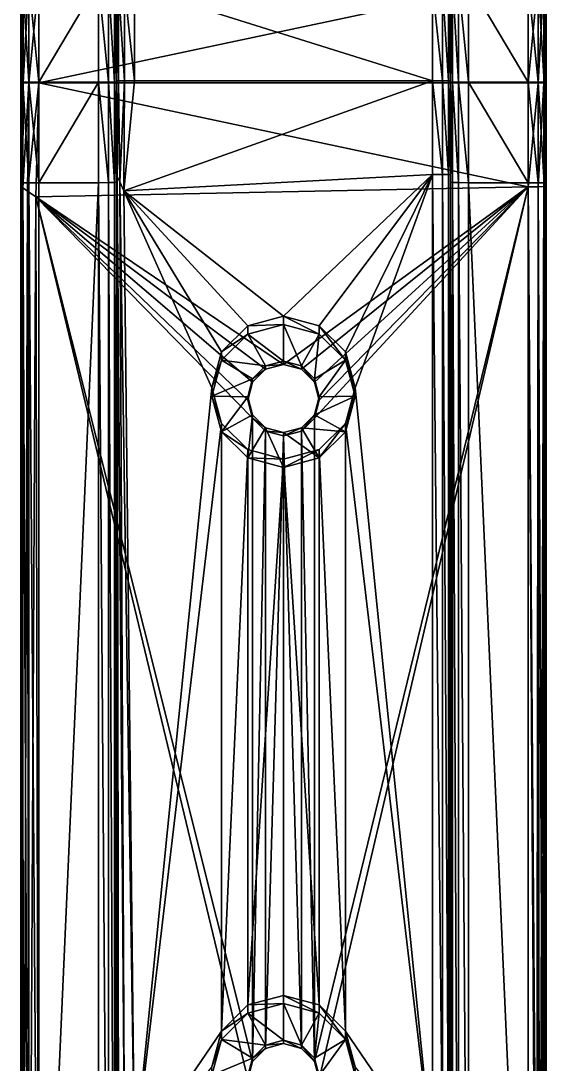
# Model space of a CAD drawing. Header units: metres. Extents: x -565 to 1231, y 366 to 1032.
# Drawn here: x 1186.8 to 1230.9, y 417.2 to 504.7 of the extents above; entities that cross this region are included whole.
import ezdxf

# ---------------------------------------------------------------- set-up
doc = ezdxf.new("R2010")
doc.units = ezdxf.units.M

msp = doc.modelspace()

# ---------------------------------------------------------------- linework, layer by layer
for points in [[(1186.85, 508.163, 381.205), (1186.832, 508, 374.207), (1186.832, 499.522, 374.281)], [(1186.85, 499.481, 381.28), (1186.85, 508.163, 381.205), (1186.832, 499.522, 374.281)], [(1187.004, 499.526, 373.447), (1186.832, 499.522, 374.281), (1186.832, 508, 374.207)], [(1186.832, 508, 374.207), (1187.004, 507.981, 373.374), (1187.004, 499.526, 373.447)], [(1187.012, 508.182, 382.038), (1186.85, 508.163, 381.205), (1186.85, 499.481, 381.28)], [(1186.85, 499.481, 381.28), (1187.012, 499.476, 382.114), (1187.012, 508.182, 382.038)], [(1187.507, 499.529, 372.947), (1187.004, 499.526, 373.447), (1187.004, 507.981, 373.374)], [(1187.004, 507.981, 373.374), (1187.507, 507.969, 372.874), (1187.507, 499.529, 372.947)], [(1187.509, 508.193, 382.538), (1187.012, 508.182, 382.038), (1187.012, 499.476, 382.114)], [(1187.012, 499.476, 382.114), (1187.509, 499.473, 382.614), (1187.509, 508.193, 382.538)], [(1188.341, 499.53, 372.781), (1187.507, 499.529, 372.947), (1187.507, 507.969, 372.874)], [(1187.507, 507.969, 372.874), (1188.341, 507.965, 372.707), (1188.341, 499.53, 372.781)], [(1188.341, 508.197, 382.704), (1187.509, 508.193, 382.538), (1187.509, 499.473, 382.614)], [(1187.509, 499.473, 382.614), (1188.341, 499.472, 382.781), (1188.341, 508.197, 382.704)], [(1188.341, 499.472, 382.781), (1229.342, 499.472, 382.781), (1229.342, 508.197, 382.704)], [(1188.341, 508.197, 382.704), (1188.341, 499.472, 382.781), (1229.342, 508.197, 382.704)], [(1188.341, 499.53, 372.781), (1188.341, 507.965, 372.707), (1193.341, 507.965, 372.707)], [(1188.341, 499.53, 372.781), (1193.341, 507.965, 372.707), (1193.341, 499.53, 372.781)], [(1193.341, 507.965, 372.707), (1194.175, 507.961, 372.54), (1194.175, 499.531, 372.614)], [(1194.175, 499.531, 372.614), (1193.341, 499.53, 372.781), (1193.341, 507.965, 372.707)], [(1194.175, 507.961, 372.54), (1194.675, 507.949, 372.04), (1194.675, 499.534, 372.114)], [(1194.675, 499.534, 372.114), (1194.175, 499.531, 372.614), (1194.175, 507.961, 372.54)], [(1194.675, 507.949, 372.04), (1194.841, 507.93, 371.207), (1194.841, 499.539, 371.281)], [(1194.841, 499.539, 371.281), (1194.675, 499.534, 372.114), (1194.675, 507.949, 372.04)], [(1222.841, 507.93, 371.207), (1223.008, 507.949, 372.04), (1223.008, 499.534, 372.114)], [(1222.841, 507.93, 371.207), (1222.841, 499.539, 371.281), (1222.841, 499.638, 354.281)], [(1222.841, 507.93, 371.207), (1222.841, 499.638, 354.281), (1222.841, 507.536, 354.212)], [(1223.008, 499.534, 372.114), (1222.841, 499.539, 371.281), (1222.841, 507.93, 371.207)], [(1223.008, 507.949, 372.04), (1223.508, 507.961, 372.54), (1223.508, 499.531, 372.614)], [(1223.508, 499.531, 372.614), (1223.008, 499.534, 372.114), (1223.008, 507.949, 372.04)], [(1223.508, 507.961, 372.54), (1224.341, 507.965, 372.707), (1224.341, 499.53, 372.781)], [(1224.341, 499.53, 372.781), (1223.508, 499.531, 372.614), (1223.508, 507.961, 372.54)], [(1229.342, 499.53, 372.781), (1224.341, 499.53, 372.781), (1224.341, 507.965, 372.707)], [(1229.342, 507.965, 372.707), (1229.342, 499.53, 372.781), (1224.341, 507.965, 372.707)], [(1230.174, 508.193, 382.538), (1229.342, 508.197, 382.704), (1229.342, 499.472, 382.781)], [(1229.342, 499.472, 382.781), (1230.174, 499.473, 382.614), (1230.174, 508.193, 382.538)], [(1229.342, 507.965, 372.707), (1230.176, 507.969, 372.874), (1230.176, 499.529, 372.947)], [(1230.176, 499.529, 372.947), (1229.342, 499.53, 372.781), (1229.342, 507.965, 372.707)], [(1230.671, 508.182, 382.038), (1230.174, 508.193, 382.538), (1230.174, 499.473, 382.614)], [(1230.174, 499.473, 382.614), (1230.671, 499.476, 382.114), (1230.671, 508.182, 382.038)], [(1230.176, 507.969, 372.874), (1230.679, 507.981, 373.374), (1230.679, 499.526, 373.447)], [(1230.679, 499.526, 373.447), (1230.176, 499.529, 372.947), (1230.176, 507.969, 372.874)], [(1230.832, 508.163, 381.205), (1230.671, 508.182, 382.038), (1230.671, 499.476, 382.114)], [(1230.671, 499.476, 382.114), (1230.832, 499.481, 381.28), (1230.832, 508.163, 381.205)], [(1230.679, 507.981, 373.374), (1230.851, 508, 374.207), (1230.851, 499.522, 374.281)], [(1230.851, 499.522, 374.281), (1230.679, 499.526, 373.447), (1230.679, 507.981, 373.374)], [(1230.851, 499.522, 374.281), (1230.851, 508, 374.207), (1230.832, 508.163, 381.205)], [(1230.851, 499.522, 374.281), (1230.832, 508.163, 381.205), (1230.832, 499.481, 381.28)], [(1194.841, 507.536, 354.212), (1195.008, 507.516, 353.379), (1195.008, 499.643, 353.448)], [(1195.008, 499.643, 353.448), (1194.841, 499.638, 354.281), (1194.841, 507.536, 354.212)], [(1195.008, 507.516, 353.379), (1195.508, 507.504, 352.879), (1195.508, 499.646, 352.948)], [(1195.508, 499.646, 352.948), (1195.008, 499.643, 353.448), (1195.008, 507.516, 353.379)], [(1195.508, 507.504, 352.879), (1196.341, 507.501, 352.712), (1196.341, 499.647, 352.781)], [(1196.341, 499.647, 352.781), (1195.508, 499.646, 352.948), (1195.508, 507.504, 352.879)], [(1221.341, 499.647, 352.781), (1196.341, 499.647, 352.781), (1196.341, 507.501, 352.712)], [(1221.341, 507.501, 352.712), (1221.341, 499.647, 352.781), (1196.341, 507.501, 352.712)], [(1221.341, 507.501, 352.712), (1222.175, 507.504, 352.879), (1222.175, 499.646, 352.948)], [(1222.175, 499.646, 352.948), (1221.341, 499.647, 352.781), (1221.341, 507.501, 352.712)], [(1222.175, 507.504, 352.879), (1222.675, 507.516, 353.379), (1222.675, 499.643, 353.448)], [(1222.675, 499.643, 353.448), (1222.175, 499.646, 352.948), (1222.175, 507.504, 352.879)], [(1222.675, 507.516, 353.379), (1222.841, 507.536, 354.212), (1222.841, 499.638, 354.281)], [(1222.841, 499.638, 354.281), (1222.675, 499.643, 353.448), (1222.675, 507.516, 353.379)], [(1186.832, 499.522, 374.281), (1187.004, 499.526, 373.447), (1187.004, 491.078, 373.275)], [(1186.85, 490.789, 381.103), (1186.85, 499.481, 381.28), (1186.832, 499.522, 374.281)], [(1186.85, 490.789, 381.103), (1186.832, 499.522, 374.281), (1186.832, 491.055, 374.108)], [(1187.004, 491.078, 373.275), (1186.832, 491.055, 374.108), (1186.832, 499.522, 374.281)], [(1187.012, 499.476, 382.114), (1186.85, 499.481, 381.28), (1186.85, 490.789, 381.103)], [(1186.85, 490.789, 381.103), (1186.983, 490.672, 381.933), (1187.012, 499.476, 382.114)], [(1187.509, 499.473, 382.614), (1187.012, 499.476, 382.114), (1186.983, 490.672, 381.933)], [(1186.983, 490.672, 381.933), (1187.394, 490.378, 382.423), (1187.509, 499.473, 382.614)], [(1187.004, 499.526, 373.447), (1187.507, 499.529, 372.947), (1187.507, 491.091, 372.776)], [(1187.507, 491.091, 372.776), (1187.004, 491.078, 373.275), (1187.004, 499.526, 373.447)], [(1188.341, 499.472, 382.781), (1187.509, 499.473, 382.614), (1187.394, 490.378, 382.423)], [(1187.394, 490.378, 382.423), (1188.083, 489.907, 382.573), (1188.341, 499.472, 382.781)], [(1187.507, 499.529, 372.947), (1188.341, 499.53, 372.781), (1188.341, 491.096, 372.609)], [(1188.341, 491.096, 372.609), (1187.507, 491.091, 372.776), (1187.507, 499.529, 372.947)], [(1188.341, 499.472, 382.781), (1188.083, 489.907, 382.573), (1229.342, 490.747, 382.603)], [(1188.341, 491.096, 372.609), (1188.341, 499.53, 372.781), (1193.341, 499.53, 372.781)], [(1188.341, 491.096, 372.609), (1193.341, 499.53, 372.781), (1193.341, 491.096, 372.609)], [(1188.341, 499.472, 382.781), (1229.342, 490.747, 382.603), (1229.342, 499.472, 382.781)], [(1193.341, 499.53, 372.781), (1194.175, 499.531, 372.614), (1194.175, 491.101, 372.442)], [(1194.175, 491.101, 372.442), (1193.341, 491.096, 372.609), (1193.341, 499.53, 372.781)], [(1194.175, 499.531, 372.614), (1194.675, 499.534, 372.114), (1194.675, 491.115, 371.943)], [(1194.675, 491.115, 371.943), (1194.175, 491.101, 372.442), (1194.175, 499.531, 372.614)], [(1194.675, 499.534, 372.114), (1194.841, 499.539, 371.281), (1194.841, 491.138, 371.109)], [(1194.841, 491.138, 371.109), (1194.675, 491.115, 371.943), (1194.675, 499.534, 372.114)], [(1194.841, 499.638, 354.281), (1195.008, 499.643, 353.448), (1194.909, 491.624, 353.282)], [(1194.909, 491.624, 353.282), (1194.841, 491.753, 354.121), (1194.841, 499.638, 354.281)], [(1195.113, 491.182, 352.767), (1194.909, 491.624, 353.282), (1195.008, 499.643, 353.448)], [(1195.008, 499.643, 353.448), (1195.508, 499.646, 352.948), (1195.113, 491.182, 352.767)], [(1195.453, 490.426, 352.573), (1195.113, 491.182, 352.767), (1195.508, 499.646, 352.948)], [(1221.341, 499.647, 352.781), (1221.341, 491.795, 352.621), (1195.453, 490.426, 352.573)], [(1221.341, 499.647, 352.781), (1195.453, 490.426, 352.573), (1196.341, 499.647, 352.781)], [(1195.508, 499.646, 352.948), (1196.341, 499.647, 352.781), (1195.453, 490.426, 352.573)], [(1221.341, 499.647, 352.781), (1222.175, 499.646, 352.948), (1222.175, 491.79, 352.788)], [(1222.175, 491.79, 352.788), (1221.341, 491.795, 352.621), (1221.341, 499.647, 352.781)], [(1222.175, 499.646, 352.948), (1222.675, 499.643, 353.448), (1222.675, 491.776, 353.288)], [(1222.675, 491.776, 353.288), (1222.175, 491.79, 352.788), (1222.175, 499.646, 352.948)], [(1222.675, 499.643, 353.448), (1222.841, 499.638, 354.281), (1222.841, 491.753, 354.121)], [(1222.841, 491.753, 354.121), (1222.675, 491.776, 353.288), (1222.675, 499.643, 353.448)], [(1222.841, 491.138, 371.109), (1222.841, 491.753, 354.121), (1222.841, 499.638, 354.281)], [(1222.841, 499.539, 371.281), (1222.841, 491.138, 371.109), (1222.841, 499.638, 354.281)], [(1223.008, 491.115, 371.943), (1222.841, 491.138, 371.109), (1222.841, 499.539, 371.281)], [(1222.841, 499.539, 371.281), (1223.008, 499.534, 372.114), (1223.008, 491.115, 371.943)], [(1223.508, 491.101, 372.442), (1223.008, 491.115, 371.943), (1223.008, 499.534, 372.114)], [(1223.008, 499.534, 372.114), (1223.508, 499.531, 372.614), (1223.508, 491.101, 372.442)], [(1224.341, 491.096, 372.609), (1223.508, 491.101, 372.442), (1223.508, 499.531, 372.614)], [(1223.508, 499.531, 372.614), (1224.341, 499.53, 372.781), (1224.341, 491.096, 372.609)], [(1229.342, 491.096, 372.609), (1224.341, 491.096, 372.609), (1224.341, 499.53, 372.781)], [(1229.342, 499.53, 372.781), (1229.342, 491.096, 372.609), (1224.341, 499.53, 372.781)], [(1230.176, 491.091, 372.776), (1229.342, 491.096, 372.609), (1229.342, 499.53, 372.781)], [(1229.342, 499.53, 372.781), (1230.176, 499.529, 372.947), (1230.176, 491.091, 372.776)], [(1229.342, 490.747, 382.603), (1230.174, 490.752, 382.436), (1230.174, 499.473, 382.614)], [(1230.174, 499.473, 382.614), (1229.342, 499.472, 382.781), (1229.342, 490.747, 382.603)], [(1230.174, 490.752, 382.436), (1230.671, 490.766, 381.936), (1230.671, 499.476, 382.114)], [(1230.671, 499.476, 382.114), (1230.174, 499.473, 382.614), (1230.174, 490.752, 382.436)], [(1230.679, 491.078, 373.275), (1230.176, 491.091, 372.776), (1230.176, 499.529, 372.947)], [(1230.176, 499.529, 372.947), (1230.679, 499.526, 373.447), (1230.679, 491.078, 373.275)], [(1230.671, 490.766, 381.936), (1230.832, 490.789, 381.103), (1230.832, 499.481, 381.28)], [(1230.832, 499.481, 381.28), (1230.671, 499.476, 382.114), (1230.671, 490.766, 381.936)], [(1230.851, 491.055, 374.108), (1230.679, 491.078, 373.275), (1230.679, 499.526, 373.447)], [(1230.679, 499.526, 373.447), (1230.851, 499.522, 374.281), (1230.851, 491.055, 374.108)], [(1230.851, 499.522, 374.281), (1230.832, 499.481, 381.28), (1230.832, 490.789, 381.103)], [(1230.851, 491.055, 374.108), (1230.851, 499.522, 374.281), (1230.832, 490.789, 381.103)], [(1221.341, 491.795, 352.621), (1208.841, 479.9, 352.206), (1195.453, 490.426, 352.573)], [(1221.341, 491.795, 352.621), (1211.841, 479.097, 352.178), (1208.841, 479.9, 352.206)], [(1221.341, 491.795, 352.621), (1214.036, 476.901, 352.101), (1211.841, 479.097, 352.178)], [(1221.341, 491.795, 352.621), (1214.841, 473.903, 351.996), (1214.036, 476.901, 352.101)], [(1221.341, 491.795, 352.621), (1221.341, 409.213, 349.737), (1214.841, 473.903, 351.996)], [(1221.341, 491.795, 352.621), (1222.175, 491.79, 352.788), (1222.175, 409.187, 349.903)], [(1222.175, 409.187, 349.903), (1221.341, 409.213, 349.737), (1221.341, 491.795, 352.621)], [(1186.832, 491.055, 374.108), (1187.004, 491.078, 373.275), (1187.005, 378.191, 369.113)], [(1186.851, 378.16, 377.17), (1186.85, 490.789, 381.103), (1186.832, 491.055, 374.108)], [(1186.851, 378.16, 377.17), (1186.832, 491.055, 374.108), (1186.835, 378.099, 369.668)], [(1187.005, 378.191, 369.113), (1186.835, 378.099, 369.668), (1186.832, 491.055, 374.108)], [(1187.004, 491.078, 373.275), (1187.507, 491.091, 372.776), (1187.507, 378.245, 368.78)], [(1187.507, 378.245, 368.78), (1187.005, 378.191, 369.113), (1187.004, 491.078, 373.275)], [(1187.507, 491.091, 372.776), (1188.341, 491.096, 372.609), (1188.341, 378.263, 368.669)], [(1188.341, 378.263, 368.669), (1187.507, 378.245, 368.78), (1187.507, 491.091, 372.776)], [(1188.341, 378.263, 368.669), (1188.341, 491.096, 372.609), (1193.341, 491.096, 372.609)], [(1193.341, 378.263, 368.669), (1188.341, 378.263, 368.669), (1193.341, 491.096, 372.609)], [(1193.341, 491.096, 372.609), (1194.175, 491.101, 372.442), (1194.175, 378.282, 368.558)], [(1194.175, 378.282, 368.558), (1193.341, 378.263, 368.669), (1193.341, 491.096, 372.609)], [(1194.175, 491.101, 372.442), (1194.675, 491.115, 371.943), (1194.675, 378.337, 368.224)], [(1194.675, 378.337, 368.224), (1194.175, 378.282, 368.558), (1194.175, 491.101, 372.442)], [(1194.675, 491.115, 371.943), (1194.841, 491.138, 371.109), (1194.841, 378.428, 367.669)], [(1194.841, 378.428, 367.669), (1194.675, 378.337, 368.224), (1194.675, 491.115, 371.943)], [(1194.841, 491.753, 354.121), (1194.909, 491.624, 353.282), (1195.008, 409.106, 350.401)], [(1195.008, 409.106, 350.401), (1194.841, 408.97, 351.23), (1194.841, 491.753, 354.121)], [(1194.909, 491.624, 353.282), (1195.113, 491.182, 352.767), (1195.508, 409.187, 349.903)], [(1195.508, 409.187, 349.903), (1195.008, 409.106, 350.401), (1194.909, 491.624, 353.282)], [(1195.113, 491.182, 352.767), (1195.453, 490.426, 352.573), (1196.341, 409.213, 349.737)], [(1196.341, 409.213, 349.737), (1195.508, 409.187, 349.903), (1195.113, 491.182, 352.767)], [(1222.175, 491.79, 352.788), (1222.675, 491.776, 353.288), (1222.675, 409.106, 350.401)], [(1222.675, 409.106, 350.401), (1222.175, 409.187, 349.903), (1222.175, 491.79, 352.788)], [(1222.675, 491.776, 353.288), (1222.841, 491.753, 354.121), (1222.841, 408.97, 351.23)], [(1222.841, 408.97, 351.23), (1222.675, 409.106, 350.401), (1222.675, 491.776, 353.288)], [(1222.841, 491.138, 371.109), (1222.841, 408.97, 351.23), (1222.841, 491.753, 354.121)], [(1222.841, 491.138, 371.109), (1222.841, 378.428, 367.669), (1222.841, 401.171, 359.91)], [(1222.841, 491.138, 371.109), (1222.841, 401.171, 359.91), (1222.841, 403.77, 358.566)], [(1222.841, 491.138, 371.109), (1222.841, 403.77, 358.566), (1222.841, 405.522, 356.222)], [(1222.841, 491.138, 371.109), (1222.841, 405.522, 356.222), (1222.841, 408.97, 351.23)], [(1223.008, 378.337, 368.224), (1222.841, 378.428, 367.669), (1222.841, 491.138, 371.109)], [(1222.841, 491.138, 371.109), (1223.008, 491.115, 371.943), (1223.008, 378.337, 368.224)], [(1223.508, 378.282, 368.558), (1223.008, 378.337, 368.224), (1223.008, 491.115, 371.943)], [(1223.008, 491.115, 371.943), (1223.508, 491.101, 372.442), (1223.508, 378.282, 368.558)], [(1224.341, 378.263, 368.669), (1223.508, 378.282, 368.558), (1223.508, 491.101, 372.442)], [(1223.508, 491.101, 372.442), (1224.341, 491.096, 372.609), (1224.341, 378.263, 368.669)], [(1229.342, 378.263, 368.669), (1224.341, 378.263, 368.669), (1224.341, 491.096, 372.609)], [(1229.342, 491.096, 372.609), (1229.342, 378.263, 368.669), (1224.341, 491.096, 372.609)], [(1230.176, 378.245, 368.78), (1229.342, 378.263, 368.669), (1229.342, 491.096, 372.609)], [(1229.342, 491.096, 372.609), (1230.176, 491.091, 372.776), (1230.176, 378.245, 368.78)], [(1230.678, 378.191, 369.113), (1230.176, 378.245, 368.78), (1230.176, 491.091, 372.776)], [(1230.176, 491.091, 372.776), (1230.679, 491.078, 373.275), (1230.678, 378.191, 369.113)], [(1230.848, 378.099, 369.668), (1230.678, 378.191, 369.113), (1230.679, 491.078, 373.275)], [(1230.679, 491.078, 373.275), (1230.851, 491.055, 374.108), (1230.848, 378.099, 369.668)], [(1230.851, 491.055, 374.108), (1230.832, 490.789, 381.103), (1230.832, 378.16, 377.17)], [(1230.848, 378.099, 369.668), (1230.851, 491.055, 374.108), (1230.832, 378.16, 377.17)], [(1186.983, 490.672, 381.933), (1186.85, 490.789, 381.103), (1186.851, 378.16, 377.17)], [(1186.851, 378.16, 377.17), (1187.012, 378.024, 377.999), (1186.983, 490.672, 381.933)], [(1187.394, 490.378, 382.423), (1186.983, 490.672, 381.933), (1187.012, 378.024, 377.999)], [(1187.012, 378.024, 377.999), (1187.509, 377.942, 378.497), (1187.394, 490.378, 382.423)], [(1188.083, 489.907, 382.573), (1187.394, 490.378, 382.423), (1187.509, 377.942, 378.497)], [(1188.083, 489.907, 382.573), (1208.841, 475.855, 382.083), (1229.342, 490.747, 382.603)], [(1196.341, 409.213, 349.737), (1195.453, 490.426, 352.573), (1202.841, 473.903, 351.996)], [(1203.645, 476.901, 352.101), (1202.841, 473.903, 351.996), (1195.453, 490.426, 352.573)], [(1205.842, 479.097, 352.178), (1203.645, 476.901, 352.101), (1195.453, 490.426, 352.573)], [(1208.841, 479.9, 352.206), (1205.842, 479.097, 352.178), (1195.453, 490.426, 352.573)], [(1208.841, 475.855, 382.083), (1210.341, 475.454, 382.069), (1229.342, 490.747, 382.603)], [(1210.341, 475.454, 382.069), (1211.439, 474.356, 382.03), (1229.342, 490.747, 382.603)], [(1211.439, 417.391, 380.041), (1211.841, 415.892, 379.989), (1229.342, 490.747, 382.603)], [(1211.439, 471.358, 381.926), (1211.439, 417.391, 380.041), (1229.342, 490.747, 382.603)], [(1211.841, 472.857, 381.978), (1211.439, 471.358, 381.926), (1229.342, 490.747, 382.603)], [(1211.439, 474.356, 382.03), (1211.841, 472.857, 381.978), (1229.342, 490.747, 382.603)], [(1211.841, 415.892, 379.989), (1230.043, 379.184, 378.707), (1229.342, 490.747, 382.603)], [(1230.174, 490.752, 382.436), (1229.342, 490.747, 382.603), (1230.043, 379.184, 378.707)], [(1230.043, 379.184, 378.707), (1230.306, 378.842, 378.195), (1230.174, 490.752, 382.436)], [(1230.671, 490.766, 381.936), (1230.174, 490.752, 382.436), (1230.306, 378.842, 378.195)], [(1230.306, 378.842, 378.195), (1230.569, 378.501, 377.683), (1230.671, 490.766, 381.936)], [(1230.569, 378.501, 377.683), (1230.832, 378.16, 377.17), (1230.832, 490.789, 381.103)], [(1230.832, 490.789, 381.103), (1230.671, 490.766, 381.936), (1230.569, 378.501, 377.683)], [(1187.509, 377.942, 378.497), (1188.341, 377.915, 378.663), (1188.083, 489.907, 382.573)], [(1207.341, 475.454, 382.069), (1208.841, 475.855, 382.083), (1188.083, 489.907, 382.573)], [(1206.242, 474.356, 382.03), (1207.341, 475.454, 382.069), (1188.083, 489.907, 382.573)], [(1205.842, 472.857, 381.978), (1206.242, 474.356, 382.03), (1188.083, 489.907, 382.573)], [(1206.242, 471.358, 381.926), (1205.842, 472.857, 381.978), (1188.083, 489.907, 382.573)], [(1188.083, 489.907, 382.573), (1188.341, 377.915, 378.663), (1205.842, 415.892, 379.989)], [(1188.083, 489.907, 382.573), (1205.842, 415.892, 379.989), (1206.242, 417.391, 380.041)], [(1206.242, 471.358, 381.926), (1188.083, 489.907, 382.573), (1206.242, 417.391, 380.041)], [(1205.842, 479.097, 352.178), (1208.841, 479.9, 352.206), (1208.841, 479.202, 372.194)], [(1211.841, 478.399, 372.165), (1208.841, 479.202, 372.194), (1208.841, 479.9, 352.206)], [(1208.841, 479.9, 352.206), (1211.841, 479.097, 352.178), (1211.841, 478.399, 372.165)], [(1203.645, 476.901, 352.101), (1205.842, 479.097, 352.178), (1205.842, 478.399, 372.165)], [(1208.841, 479.202, 372.194), (1205.842, 478.399, 372.165), (1205.842, 479.097, 352.178)], [(1205.842, 478.399, 372.165), (1208.841, 479.202, 372.194), (1208.841, 476.134, 374.088)], [(1210.341, 475.733, 374.074), (1208.841, 476.134, 374.088), (1208.841, 479.202, 372.194)], [(1208.841, 479.202, 372.194), (1211.841, 478.399, 372.165), (1210.341, 475.733, 374.074)], [(1211.841, 479.097, 352.178), (1214.036, 476.901, 352.101), (1214.036, 476.203, 372.089)], [(1214.036, 476.203, 372.089), (1211.841, 478.399, 372.165), (1211.841, 479.097, 352.178)], [(1205.842, 478.399, 372.165), (1203.645, 476.203, 372.089), (1203.645, 476.901, 352.101)], [(1203.645, 476.203, 372.089), (1205.842, 478.399, 372.165), (1207.341, 475.733, 374.074)], [(1208.841, 476.134, 374.088), (1207.341, 475.733, 374.074), (1205.842, 478.399, 372.165)], [(1211.439, 474.635, 374.035), (1210.341, 475.733, 374.074), (1211.841, 478.399, 372.165)], [(1211.841, 478.399, 372.165), (1214.036, 476.203, 372.089), (1211.439, 474.635, 374.035)], [(1202.841, 473.903, 351.996), (1203.645, 476.901, 352.101), (1203.645, 476.203, 372.089)], [(1203.645, 476.203, 372.089), (1202.841, 473.206, 371.984), (1202.841, 473.903, 351.996)], [(1202.841, 473.206, 371.984), (1203.645, 476.203, 372.089), (1206.242, 474.635, 374.035)], [(1207.341, 475.733, 374.074), (1206.242, 474.635, 374.035), (1203.645, 476.203, 372.089)], [(1207.341, 475.733, 374.074), (1208.841, 476.134, 374.088), (1208.841, 475.855, 382.083)], [(1210.341, 475.454, 382.069), (1208.841, 475.855, 382.083), (1208.841, 476.134, 374.088)], [(1208.841, 476.134, 374.088), (1210.341, 475.733, 374.074), (1210.341, 475.454, 382.069)], [(1211.841, 473.136, 373.983), (1211.439, 474.635, 374.035), (1214.036, 476.203, 372.089)], [(1214.036, 476.203, 372.089), (1214.841, 473.206, 371.984), (1211.841, 473.136, 373.983)], [(1214.841, 473.206, 371.984), (1214.036, 476.203, 372.089), (1214.036, 476.901, 352.101)], [(1214.036, 476.901, 352.101), (1214.841, 473.903, 351.996), (1214.841, 473.206, 371.984)], [(1206.242, 474.635, 374.035), (1207.341, 475.733, 374.074), (1207.341, 475.454, 382.069)], [(1207.341, 475.454, 382.069), (1206.242, 474.356, 382.03), (1206.242, 474.635, 374.035)], [(1208.841, 475.855, 382.083), (1207.341, 475.454, 382.069), (1207.341, 475.733, 374.074)], [(1210.341, 475.733, 374.074), (1211.439, 474.635, 374.035), (1211.439, 474.356, 382.03)], [(1211.439, 474.356, 382.03), (1210.341, 475.454, 382.069), (1210.341, 475.733, 374.074)], [(1206.242, 474.635, 374.035), (1205.842, 473.136, 373.983), (1202.841, 473.206, 371.984)], [(1205.842, 473.136, 373.983), (1206.242, 474.635, 374.035), (1206.242, 474.356, 382.03)], [(1206.242, 474.356, 382.03), (1205.842, 472.857, 381.978), (1205.842, 473.136, 373.983)], [(1211.841, 472.857, 381.978), (1211.439, 474.356, 382.03), (1211.439, 474.635, 374.035)], [(1211.439, 474.635, 374.035), (1211.841, 473.136, 373.983), (1211.841, 472.857, 381.978)], [(1196.341, 409.213, 349.737), (1202.841, 473.903, 351.996), (1203.645, 470.906, 351.892)], [(1203.645, 470.906, 351.892), (1202.841, 473.903, 351.996), (1202.841, 473.206, 371.984)], [(1214.841, 473.903, 351.996), (1214.036, 470.906, 351.892), (1214.036, 470.208, 371.879)], [(1214.036, 470.208, 371.879), (1214.841, 473.206, 371.984), (1214.841, 473.903, 351.996)], [(1221.341, 409.213, 349.737), (1214.036, 470.906, 351.892), (1214.841, 473.903, 351.996)], [(1202.841, 473.206, 371.984), (1203.645, 470.208, 371.879), (1203.645, 470.906, 351.892)], [(1203.645, 470.208, 371.879), (1202.841, 473.206, 371.984), (1205.842, 473.136, 373.983)], [(1205.842, 473.136, 373.983), (1206.242, 471.637, 373.931), (1203.645, 470.208, 371.879)], [(1206.242, 471.637, 373.931), (1205.842, 473.136, 373.983), (1205.842, 472.857, 381.978)], [(1205.842, 472.857, 381.978), (1206.242, 471.358, 381.926), (1206.242, 471.637, 373.931)], [(1214.841, 473.206, 371.984), (1214.036, 470.208, 371.879), (1211.439, 471.637, 373.931)], [(1211.439, 471.637, 373.931), (1211.841, 473.136, 373.983), (1214.841, 473.206, 371.984)], [(1211.841, 473.136, 373.983), (1211.439, 471.637, 373.931), (1211.439, 471.358, 381.926)], [(1211.439, 471.358, 381.926), (1211.841, 472.857, 381.978), (1211.841, 473.136, 373.983)], [(1196.341, 409.213, 349.737), (1203.645, 470.906, 351.892), (1203.645, 419.936, 350.112)], [(1205.842, 468.013, 371.803), (1203.645, 470.208, 371.879), (1206.242, 471.637, 373.931)], [(1205.842, 468.71, 351.815), (1203.645, 470.906, 351.892), (1203.645, 470.208, 371.879)], [(1203.645, 470.906, 351.892), (1205.842, 468.71, 351.815), (1203.645, 419.936, 350.112)], [(1206.242, 471.637, 373.931), (1207.341, 470.539, 373.892), (1205.842, 468.013, 371.803)], [(1207.341, 470.539, 373.892), (1206.242, 471.637, 373.931), (1206.242, 471.358, 381.926)], [(1206.242, 471.358, 381.926), (1207.341, 470.26, 381.887), (1207.341, 470.539, 373.892)], [(1207.341, 470.26, 381.887), (1206.242, 471.358, 381.926), (1206.242, 417.391, 380.041)], [(1210.341, 470.539, 373.892), (1211.439, 471.637, 373.931), (1214.036, 470.208, 371.879)], [(1210.341, 470.26, 381.887), (1211.439, 471.358, 381.926), (1211.439, 471.637, 373.931)], [(1211.439, 471.637, 373.931), (1210.341, 470.539, 373.892), (1210.341, 470.26, 381.887)], [(1211.439, 471.358, 381.926), (1210.341, 470.26, 381.887), (1211.439, 417.391, 380.041)], [(1211.841, 468.013, 371.803), (1214.036, 470.208, 371.879), (1214.036, 470.906, 351.892)], [(1214.036, 470.906, 351.892), (1211.841, 468.71, 351.815), (1211.841, 468.013, 371.803)], [(1214.036, 419.936, 350.112), (1211.841, 468.71, 351.815), (1214.036, 470.906, 351.892)], [(1221.341, 409.213, 349.737), (1214.036, 419.936, 350.112), (1214.036, 470.906, 351.892)], [(1203.645, 470.208, 371.879), (1205.842, 468.013, 371.803), (1205.842, 468.71, 351.815)], [(1208.841, 467.209, 371.775), (1205.842, 468.013, 371.803), (1207.341, 470.539, 373.892)], [(1207.341, 470.26, 381.887), (1206.242, 417.391, 380.041), (1207.341, 418.487, 380.079)], [(1207.341, 470.539, 373.892), (1208.841, 470.138, 373.878), (1208.841, 467.209, 371.775)], [(1208.841, 470.138, 373.878), (1207.341, 470.539, 373.892), (1207.341, 470.26, 381.887)], [(1207.341, 470.26, 381.887), (1208.841, 469.858, 381.873), (1208.841, 470.138, 373.878)], [(1208.841, 469.858, 381.873), (1207.341, 470.26, 381.887), (1207.341, 418.487, 380.079)], [(1208.841, 470.138, 373.878), (1210.341, 470.539, 373.892), (1211.841, 468.013, 371.803)], [(1210.341, 470.539, 373.892), (1208.841, 470.138, 373.878), (1208.841, 469.858, 381.873)], [(1208.841, 469.858, 381.873), (1210.341, 470.26, 381.887), (1210.341, 470.539, 373.892)], [(1210.341, 470.26, 381.887), (1208.841, 469.858, 381.873), (1210.341, 418.487, 380.079)], [(1211.841, 468.013, 371.803), (1208.841, 467.209, 371.775), (1208.841, 470.138, 373.878)], [(1214.036, 470.208, 371.879), (1211.841, 468.013, 371.803), (1210.341, 470.539, 373.892)], [(1210.341, 470.26, 381.887), (1210.341, 418.487, 380.079), (1211.439, 417.391, 380.041)], [(1208.841, 469.858, 381.873), (1207.341, 418.487, 380.079), (1208.841, 418.89, 380.094)], [(1208.841, 469.858, 381.873), (1208.841, 418.89, 380.094), (1210.341, 418.487, 380.079)], [(1205.842, 468.71, 351.815), (1205.842, 422.131, 350.188), (1203.645, 419.936, 350.112)], [(1208.841, 467.908, 351.787), (1205.842, 468.71, 351.815), (1205.842, 468.013, 371.803)], [(1205.842, 468.71, 351.815), (1208.841, 467.908, 351.787), (1205.842, 422.131, 350.188)], [(1211.841, 468.71, 351.815), (1208.841, 467.908, 351.787), (1208.841, 467.209, 371.775)], [(1208.841, 467.209, 371.775), (1211.841, 468.013, 371.803), (1211.841, 468.71, 351.815)], [(1211.841, 422.131, 350.188), (1208.841, 467.908, 351.787), (1211.841, 468.71, 351.815)], [(1214.036, 419.936, 350.112), (1211.841, 422.131, 350.188), (1211.841, 468.71, 351.815)], [(1205.842, 468.013, 371.803), (1208.841, 467.209, 371.775), (1208.841, 467.908, 351.787)], [(1208.841, 422.935, 350.216), (1205.842, 422.131, 350.188), (1208.841, 467.908, 351.787)], [(1211.841, 422.131, 350.188), (1208.841, 422.935, 350.216), (1208.841, 467.908, 351.787)], [(1205.842, 422.131, 350.188), (1208.841, 422.935, 350.216), (1208.841, 422.237, 370.204)], [(1211.841, 421.434, 370.176), (1208.841, 422.237, 370.204), (1208.841, 422.935, 350.216)], [(1208.841, 422.935, 350.216), (1211.841, 422.131, 350.188), (1211.841, 421.434, 370.176)], [(1203.645, 419.936, 350.112), (1205.842, 422.131, 350.188), (1205.842, 421.434, 370.176)], [(1208.841, 422.237, 370.204), (1205.842, 421.434, 370.176), (1205.842, 422.131, 350.188)], [(1205.842, 421.434, 370.176), (1208.841, 422.237, 370.204), (1208.841, 419.169, 372.098)], [(1210.341, 418.767, 372.084), (1208.841, 419.169, 372.098), (1208.841, 422.237, 370.204)], [(1208.841, 422.237, 370.204), (1211.841, 421.434, 370.176), (1210.341, 418.767, 372.084)], [(1211.841, 422.131, 350.188), (1214.036, 419.936, 350.112), (1214.036, 419.238, 370.1)], [(1214.036, 419.238, 370.1), (1211.841, 421.434, 370.176), (1211.841, 422.131, 350.188)], [(1205.842, 421.434, 370.176), (1203.645, 419.238, 370.1), (1203.645, 419.936, 350.112)], [(1203.645, 419.238, 370.1), (1205.842, 421.434, 370.176), (1207.341, 418.767, 372.084)], [(1208.841, 419.169, 372.098), (1207.341, 418.767, 372.084), (1205.842, 421.434, 370.176)], [(1211.439, 417.67, 372.046), (1210.341, 418.767, 372.084), (1211.841, 421.434, 370.176)], [(1211.841, 421.434, 370.176), (1214.036, 419.238, 370.1), (1211.439, 417.67, 372.046)], [(1196.341, 409.213, 349.737), (1203.645, 419.936, 350.112), (1202.841, 416.939, 350.007)], [(1202.841, 416.939, 350.007), (1203.645, 419.936, 350.112), (1203.645, 419.238, 370.1)], [(1203.645, 419.238, 370.1), (1202.841, 416.24, 369.995), (1202.841, 416.939, 350.007)], [(1202.841, 416.24, 369.995), (1203.645, 419.238, 370.1), (1206.242, 417.67, 372.046)], [(1207.341, 418.767, 372.084), (1206.242, 417.67, 372.046), (1203.645, 419.238, 370.1)], [(1207.341, 418.767, 372.084), (1208.841, 419.169, 372.098), (1208.841, 418.89, 380.094)], [(1210.341, 418.487, 380.079), (1208.841, 418.89, 380.094), (1208.841, 419.169, 372.098)], [(1208.841, 419.169, 372.098), (1210.341, 418.767, 372.084), (1210.341, 418.487, 380.079)], [(1211.841, 416.17, 371.994), (1211.439, 417.67, 372.046), (1214.036, 419.238, 370.1)], [(1214.036, 419.238, 370.1), (1214.841, 416.24, 369.995), (1211.841, 416.17, 371.994)], [(1214.841, 416.24, 369.995), (1214.036, 419.238, 370.1), (1214.036, 419.936, 350.112)], [(1214.036, 419.936, 350.112), (1214.841, 416.939, 350.007), (1214.841, 416.24, 369.995)], [(1221.341, 409.213, 349.737), (1214.841, 416.939, 350.007), (1214.036, 419.936, 350.112)], [(1206.242, 417.67, 372.046), (1207.341, 418.767, 372.084), (1207.341, 418.487, 380.079)], [(1207.341, 418.487, 380.079), (1206.242, 417.391, 380.041), (1206.242, 417.67, 372.046)], [(1208.841, 418.89, 380.094), (1207.341, 418.487, 380.079), (1207.341, 418.767, 372.084)], [(1210.341, 418.767, 372.084), (1211.439, 417.67, 372.046), (1211.439, 417.391, 380.041)], [(1211.439, 417.391, 380.041), (1210.341, 418.487, 380.079), (1210.341, 418.767, 372.084)], [(1206.242, 417.67, 372.046), (1205.842, 416.17, 371.994), (1202.841, 416.24, 369.995)], [(1205.842, 416.17, 371.994), (1206.242, 417.67, 372.046), (1206.242, 417.391, 380.041)], [(1211.841, 415.892, 379.989), (1211.439, 417.391, 380.041), (1211.439, 417.67, 372.046)], [(1211.439, 417.67, 372.046), (1211.841, 416.17, 371.994), (1211.841, 415.892, 379.989)], [(1206.242, 417.391, 380.041), (1205.842, 415.892, 379.989), (1205.842, 416.17, 371.994)]]:
    msp.add_3dface(points)

doc.saveas('drawing.dxf')
